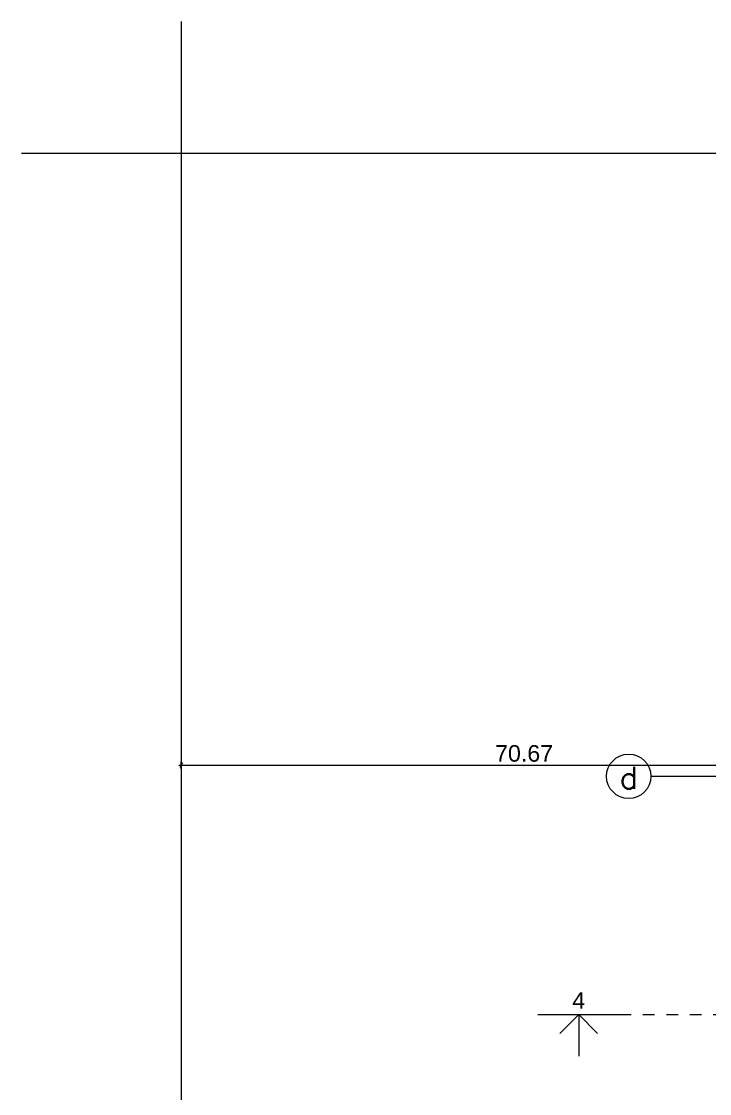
# Model space of a CAD drawing. Header units: millimetres. Extents: x 475616349 to 476941521, y 4620115302 to 4621446928.
# Drawn here: x 476482288 to 476494718, y 4620576502 to 4620595878 of the extents above; entities that cross this region are included whole.
import ezdxf

# ---------------------------------------------------------------- set-up
doc = ezdxf.new("R2010")
doc.units = ezdxf.units.MM
doc.header["$MEASUREMENT"] = 0
doc.set_wipeout_variables(frame=1)
doc.linetypes.add('Dashed', pattern=[423.333333, 211.666667, -211.666667])
doc.linetypes.add('Wipeout_Contour', pattern=[1000, 0, -1000])
for name, color, linetype, lineweight in [('0_Pen_No__42_Pen_No__250_Pen_No__5', 5, 'Continuous', 0), ('Annotation - Text_Pen_No__7_Pen_No__5', 5, 'Continuous', 0), ('New_._Pen_No__1', 1, 'Continuous', 0), ('New_shenobebi_Pen_No__1', 1, 'Continuous', 0), ('New_Structural - Bearing_Pen_No__1', 1, 'Continuous', 0), ('New_zoma_Pen_No__1', 1, 'Continuous', 0), ('zoma_Pen_No__5_Pen_No__5', 5, 'Continuous', 0)]:
    doc.layers.add(name, color=color, linetype=linetype, lineweight=lineweight)
doc.layers.add('New_zoma', color=7, linetype='Continuous')
doc.styles.add('GENERATED_STYLE_1', font='arial.ttf')
doc.linetypes.add('Break', pattern='A,0,[1,бѓЎбѓђбѓ®бѓљбѓ\x98бѓ\x98 #13 nika1.Shx,S=15.679026,R=0,X=0,Y=0],-1975.557214,0', length=1975.557214)
doc.dimstyles.new('GENERATED_STYLE__33', dxfattribs={"dimtxt": 300, "dimasz": 64.421331, "dimexe": 0.18, "dimexo": 3, "dimgap": 0.09, "dimtad": 1, "dimlfac": 0.001, "dimzin": 0, "dimdsep": 46, "dimtxsty": 'GENERATED_STYLE_1', "dimblk": 'ARROWHEAD_2', "dimblk1": 'ARROWHEAD_2', "dimblk2": 'ARROWHEAD_2', "dimcen": 0.09, "dimclrd": 1, "dimclre": 1, "dimclrt": 1, "dimadec": 0, "dimazin": 0, "dimtfac": 1, "dimtdec": 4, "dimtmove": 0, "dimatfit": 3, "dimfxl": 1, "dimtolj": 1, "dimtzin": 0, "dimarcsym": 0})
doc.dimstyles.new('GENERATED_STYLE__34', dxfattribs={"dimtxt": 300, "dimasz": 64.421331, "dimexe": 0.18, "dimexo": 3, "dimgap": 0.09, "dimtad": 1, "dimtih": 1, "dimtoh": 1, "dimlfac": 0.001, "dimzin": 0, "dimdsep": 46, "dimtxsty": 'GENERATED_STYLE_1', "dimblk": 'ARROWHEAD_2', "dimblk1": 'ARROWHEAD_2', "dimblk2": 'ARROWHEAD_2', "dimcen": 0.09, "dimclrd": 1, "dimclre": 1, "dimclrt": 1, "dimadec": 0, "dimazin": 0, "dimtfac": 1, "dimtdec": 4, "dimtmove": 0, "dimatfit": 3, "dimfxl": 1, "dimtolj": 1, "dimtzin": 0, "dimarcsym": 0})

# ---------------------------------------------------------------- blocks, each defined once
blk = doc.blocks.new('*D1772', base_point=(476577134, 4620325126))
at = {"layer": 'New_zoma_Pen_No__1', "color": 1, "linetype": 'Continuous', "lineweight": 0, "transparency": 16777216}
for p, q in [((476485176, 4620582372), (476485176, 4620582499)), ((476497539, 4620582372), (476497539, 4620582499)), ((476485134, 4620582436), (476485176, 4620582436)), ((476485200, 4620582478), (476485151, 4620582393)), ((476485176, 4620582436), (476497539, 4620582436)), ((476497514, 4620582393), (476497563, 4620582478)), ((476497539, 4620582436), (476497580, 4620582436))]:
    blk.add_line(p, q, dxfattribs=at)
at = {"color": 254, "linetype": 'Wipeout_Contour', "lineweight": 0, "ltscale": 18580345744.00605, "transparency": 16777216}
blk.add_wipeout([(476490794, 4620582446), (476491920, 4620582446), (476491920, 4620582846), (476490794, 4620582846)], dxfattribs=at).dxf.layer = 'New_zoma'
at = {"layer": 'New_zoma_Pen_No__1', "color": 1, "lineweight": 0, "transparency": 16777216, "insert": (476490844, 4620582496), "char_height": 300, "attachment_point": 7, "style": 'GENERATED_STYLE_1'}
blk.add_mtext('\\A1;{\\pql;\\fArial|b0|i0|c0|p34;70.67}', dxfattribs=at)
blk = doc.blocks.new('ARROWHEAD_2')
at = {"color": 0, "linetype": 'Continuous', "lineweight": 0}
for p, q in [((0, 0), (-1, 0)), ((-0.38, -0.66), (0.38, 0.66))]:
    blk.add_line(p, q, dxfattribs=at)
blk = doc.blocks.new('*D1773', base_point=(476577134, 4620325126))
at = {"layer": 'New_zoma_Pen_No__1', "color": 1, "linetype": 'Continuous', "lineweight": 0, "transparency": 16777216}
for p, q in [((476497602, 4620593490), (476497475, 4620593490)), ((476497581, 4620593466), (476497496, 4620593514)), ((476497539, 4620593490), (476497539, 4620593531)), ((476497539, 4620582436), (476497539, 4620593490)), ((476497602, 4620582436), (476497475, 4620582436)), ((476497496, 4620582460), (476497581, 4620582411)), ((476497539, 4620582394), (476497539, 4620582436))]:
    blk.add_line(p, q, dxfattribs=at)
at = {"color": 254, "linetype": 'Wipeout_Contour', "lineweight": 0, "ltscale": 18580369350.85461, "transparency": 16777216}
blk.add_wipeout([(476497529, 4620587400), (476497529, 4620588526), (476497129, 4620588526), (476497129, 4620587400)], dxfattribs=at).dxf.layer = 'New_zoma'
at = {"layer": 'New_zoma_Pen_No__1', "color": 1, "lineweight": 0, "transparency": 16777216, "insert": (476497479, 4620587450), "char_height": 300, "attachment_point": 7, "rotation": 90, "style": 'GENERATED_STYLE_1'}
blk.add_mtext('\\A1;{\\pql;\\fArial|b0|i0|c0|p34;25.05}', dxfattribs=at)

msp = doc.modelspace()

# ---------------------------------------------------------------- linework, layer by layer
at = {"layer": '0_Pen_No__42_Pen_No__250_Pen_No__5', "color": 5, "linetype": 'Continuous', "lineweight": 0}
msp.add_circle((476493257.815, 4620582235.567), 400, dxfattribs=at)
at = {"layer": 'New_shenobebi_Pen_No__1', "color": 1, "linetype": 'Continuous', "lineweight": 0}
for points in [[(476491617.82, 4620577931.269), (476493091.567, 4620577931.269)], [(476492354.693, 4620577931.269), (476492013.548, 4620577590.124)], [(476492354.693, 4620577931.269), (476492354.693, 4620577178.271)], [(476492354.693, 4620577931.269), (476492695.838, 4620577590.124)]]:
    msp.add_lwpolyline(points, dxfattribs=at)
at = {"layer": 'New_shenobebi_Pen_No__1', "color": 1, "linetype": 'Dashed', "lineweight": 0}
msp.add_lwpolyline([(476493091.567, 4620577931.269), (476544164.78, 4620577931.269)], dxfattribs=at)
at = {"layer": 'New_Structural - Bearing_Pen_No__1', "color": 1, "linetype": 'Break', "lineweight": 0}
for p, q in [((476485175.734, 4620595878.33), (476485175.734, 4620553361.318)), ((476556206.832, 4620593489.998), (476482288.017, 4620593489.998))]:
    msp.add_line(p, q, dxfattribs=at)
at = {"layer": 'zoma_Pen_No__5_Pen_No__5', "color": 5, "linetype": 'Continuous', "lineweight": 0}
msp.add_line((476493657.815, 4620582235.567), (476543544.196, 4620582235.567), dxfattribs=at)
msp.add_line((476493657.815, 4620582235.567), (476543544.196, 4620582235.567), dxfattribs=at)

# ---------------------------------------------------------------- texts
at = {"layer": 'Annotation - Text_Pen_No__7_Pen_No__5', "color": 5, "linetype": 'Continuous', "lineweight": 0, "insert": (476493259.973, 4620582408.687), "char_height": 400, "attachment_point": 2}
msp.add_mtext('\\A1;{\\pqc;\\Ftxt.shx;d}', dxfattribs=at)
at = {"layer": 'New_._Pen_No__1', "color": 1, "linetype": 'Continuous', "lineweight": 0, "insert": (476492354.693, 4620578334.127), "char_height": 300, "attachment_point": 2, "style": 'GENERATED_STYLE_1'}
msp.add_mtext('\\A1;{\\pqc;\\fArial|b0|i0|c0|p34;4}', dxfattribs=at)

# ---------------------------------------------------------------- next in the draw order: dimensions: what is measured, and where the dimension line sits
at = {"layer": 'New_zoma', "color": 1, "linetype": 'Continuous', "lineweight": 0}
dim = msp.add_linear_dim(base=(476497538.508, 4620582435.567), p1=(476485175.734, 4620595878.33), p2=(476497538.508, 4620582435.567), text='70.67', dimstyle='GENERATED_STYLE__34', dxfattribs=at)
dim.commit()
dim.dimension.update_dxf_attribs({"geometry": '*D1772', "text_midpoint": (476491348.208, 4620582645.567), "dimtype": 160})

# ---------------------------------------------------------------- next in the draw order: dimensions: what is measured, and where the dimension line sits
dim = msp.add_linear_dim(base=(476497538.508, 4620593489.998), p1=(476497538.508, 4620582435.567), p2=(476482288.017, 4620593489.998), angle=90, text='25.05', dimstyle='GENERATED_STYLE__33', dxfattribs=at)
dim.commit()
dim.dimension.update_dxf_attribs({"geometry": '*D1773', "text_midpoint": (476497328.508, 4620587953.87), "dimtype": 160, "text_rotation": 90})

# ---------------------------------------------------------------- next in the draw order: linework, layer by layer
at = {"layer": '0_Pen_No__42_Pen_No__250_Pen_No__5', "color": 5, "linetype": 'Continuous', "lineweight": 0}
msp.add_circle((476493257.815, 4620582235.567), 400, dxfattribs=at)

doc.saveas('drawing.dxf')
